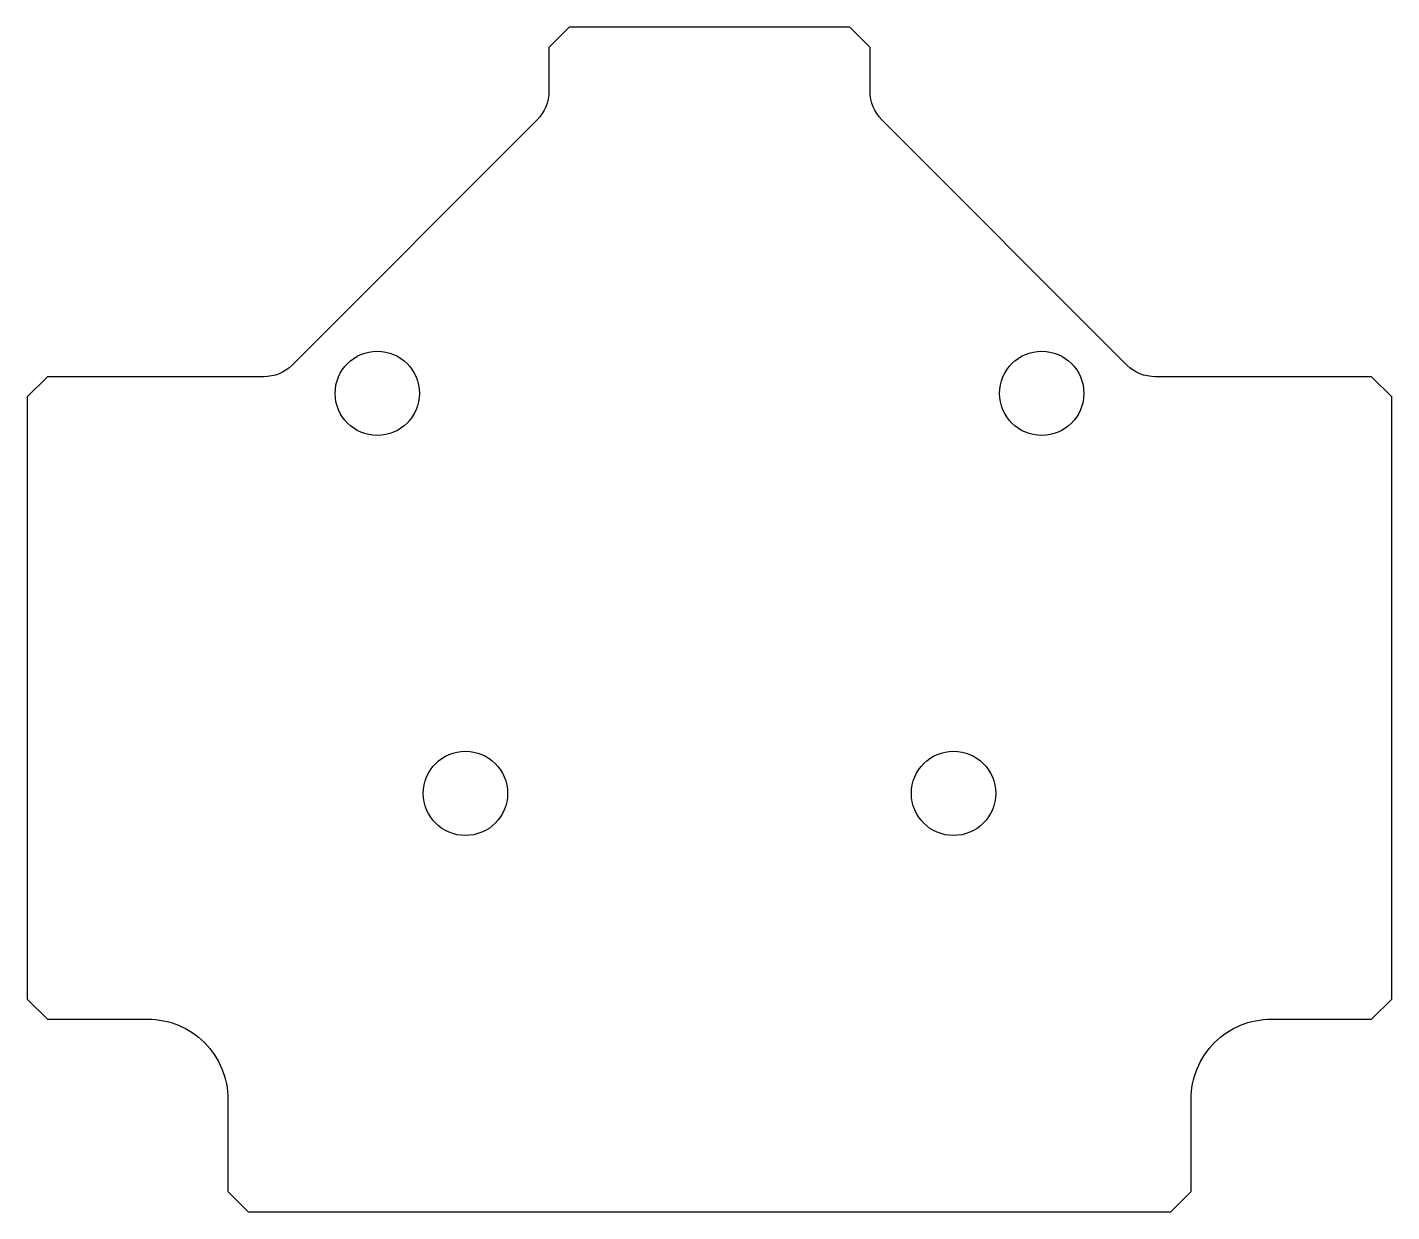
# Model space of a CAD drawing. Header units: millimetres. Extents: x 0 to 34, y 0 to 29.5.
import ezdxf

# ---------------------------------------------------------------- set-up
doc = ezdxf.new("R2010")
doc.units = ezdxf.units.MM

msp = doc.modelspace()

# ---------------------------------------------------------------- linework, layer by layer
at = {"flags": 128}
msp.add_lwpolyline([(17, 0), (28.5, 0), (29, 0.5), (29, 2.796, -0.414214), (31, 4.796), (33.5, 4.796), (34, 5.296), (34, 20.296), (33.5, 20.796), (28.109, 20.796, -0.198912), (27.402, 21.088), (21.293, 27.198, -0.198912), (21, 27.905), (21, 27.905), (21, 29), (20.5, 29.5), (13.5, 29.5), (13, 29), (13, 27.905, -0.198912), (12.707, 27.198), (6.598, 21.088, -0.198912), (5.891, 20.796), (0.5, 20.796), (0, 20.296), (0, 5.296), (0.5, 4.796), (3, 4.796, -0.414214), (5, 2.796), (5, 0.5), (5.5, 0)], format="xyb", close=True, dxfattribs=at)
msp.add_lwpolyline([(5.5, 0), (28.5, 0)], dxfattribs=at)
for centre in [(8.721, 20.383), (25.279, 20.383), (10.919, 10.419), (23.081, 10.419)]:
    msp.add_circle(centre, 1.05)

doc.saveas('drawing.dxf')
